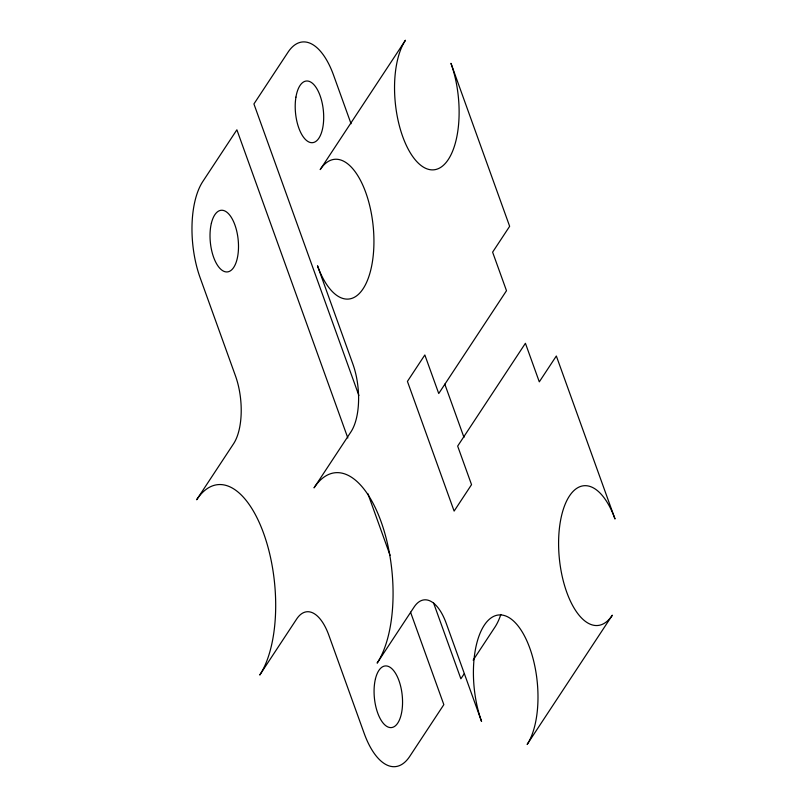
<?xml version="1.0" encoding="UTF-8"?>
<svg xmlns="http://www.w3.org/2000/svg" width="807" height="807" viewBox="0 0 807 807"><rect width="100%" height="100%" fill="white"/><g stroke="black" fill="none" stroke-linecap="round" stroke-linejoin="round"><path stroke-width="1.21" d="M464.287 673.633L460.878 678.798L433.571 602.95M473.144 660.187L494.953 627.11A70.229 31.665 84.2 0 0 500.844 614.47M351.055 123.753L333.584 75.222A70.229 31.665 84.2 0 0 287.988 52.263L253.923 103.952L358.893 395.531M444.798 384.132L463.975 437.394M347.827 437.969L236.885 129.806L202.809 181.504A70.229 31.665 84.2 0 0 200.126 277.709L235.462 375.85A49.57 22.354 84.2 0 1 233.566 443.759L196.656 499.765A103.276 46.564 84.2 0 1 263.697 533.548A103.276 46.564 84.2 0 1 259.753 675.025L296.663 619.019A49.57 22.354 84.2 0 1 328.842 635.23L364.179 733.381A70.229 31.665 84.2 0 0 409.764 756.351L443.84 704.652L410.551 612.2M367.881 493.672L390.074 555.307M405.376 40.35L320.197 169.591A70.229 31.665 84.2 0 1 365.783 192.56A70.229 31.665 84.2 0 1 363.1 288.765A70.229 31.665 84.2 0 1 317.514 265.796L352.841 363.947A49.57 22.354 84.2 0 1 350.954 431.856L314.034 487.862A103.276 46.564 84.2 0 1 381.075 521.635A103.276 46.564 84.2 0 1 377.131 663.122L414.052 607.116A49.57 22.354 84.2 0 1 446.231 623.327L481.567 721.468A70.229 31.665 84.2 0 1 484.24 625.264A70.229 31.665 84.2 0 1 529.836 648.233A70.229 31.665 84.2 0 1 527.153 744.437L612.331 615.196A70.229 31.665 84.2 0 1 566.746 592.227A70.229 31.665 84.2 0 1 569.429 496.023A70.229 31.665 84.2 0 1 615.015 518.992L556.336 355.998L539.298 381.852L525.418 343.288L457.66 446.1L471.54 484.654L454.119 511.093L407.424 381.398L424.845 354.969L438.736 393.523L506.493 290.712L492.613 252.157L509.651 226.313L450.962 63.319A70.229 31.665 84.2 0 1 448.288 159.524A70.229 31.665 84.2 0 1 402.693 136.554A70.229 31.665 84.2 0 1 405.376 40.35M375.447 678.848A30.979 13.971 84.2 0 0 389.448 727.47A30.979 13.971 84.2 0 0 400.04 683.963A30.979 13.971 84.2 0 0 375.447 678.848M211.394 223.176A30.979 13.971 84.2 0 0 225.395 271.808A30.979 13.971 84.2 0 0 235.987 228.29A30.979 13.971 84.2 0 0 211.394 223.176M295.927 97.153A30.979 13.971 84.2 0 0 312.319 142.688A30.979 13.971 84.2 0 0 320.097 95.69A30.979 13.971 84.2 0 0 295.927 97.153"/></g></svg>
